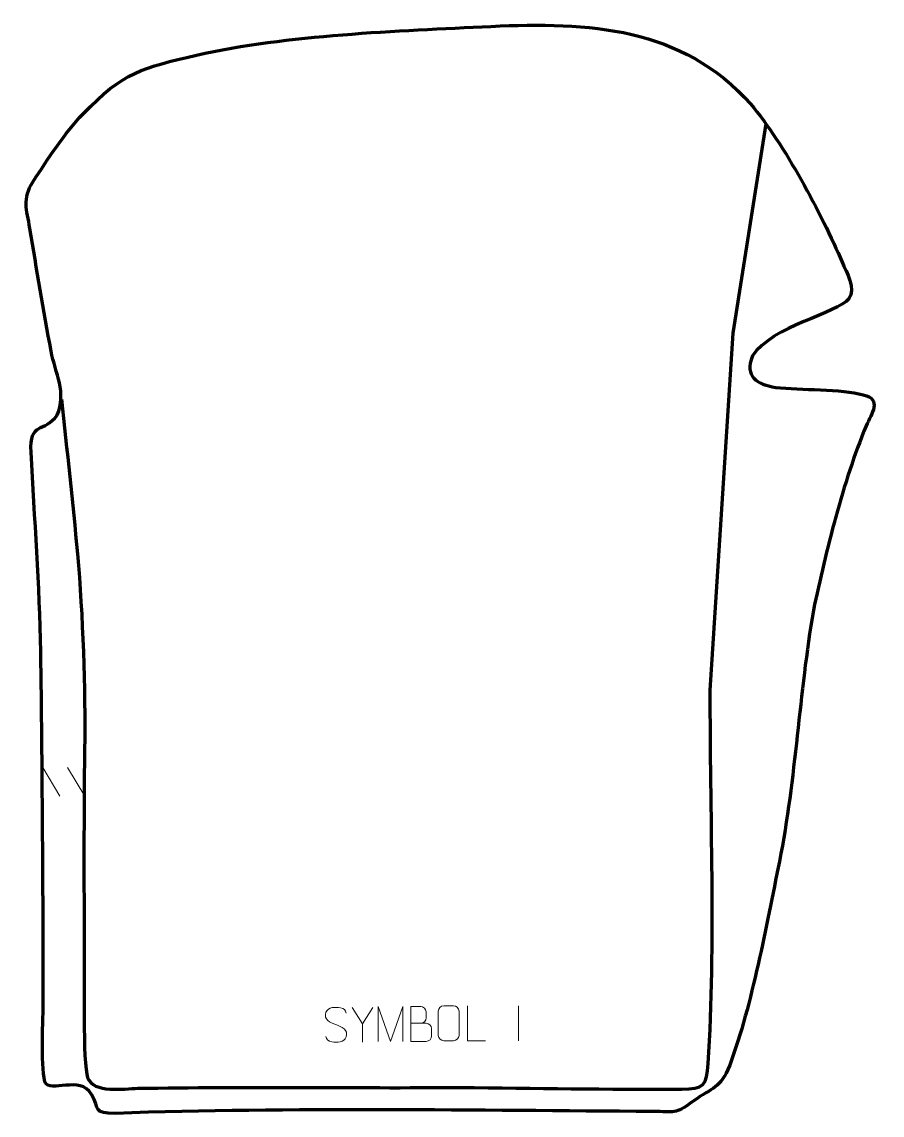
# Model space of a CAD drawing. Header units: millimetres. Extents: x -540 to 76, y 9 to 792.
import ezdxf

# ---------------------------------------------------------------- set-up
doc = ezdxf.new("R2010")
doc.units = ezdxf.units.MM
doc.header["$MEASUREMENT"] = 0
doc.layers.add('layer 1', color=7, linetype='Continuous', plot=False)
doc.layers.add('layer 2', color=7, linetype='Continuous')
doc.layers.add('layer 3', color=7, linetype='Continuous')

msp = doc.modelspace()

# ---------------------------------------------------------------- linework, layer by layer
at = {"layer": 'layer 1', "color": 250, "lineweight": 9}
for points in [[(-524.7176, 257.6469), (-524.7176, 257.6469), (-512.3533, 237.1026), (-512.3533, 237.1026)], [(-506.9877, 257.6469), (-506.9877, 257.6469), (-494.6234, 237.1026), (-494.6234, 237.1026)], [(-184.0461, 87.0423), (-184.0461, 87.0423), (-184.0461, 62.0682), (-184.0461, 62.0682)], [(-295.7339, 74.0672), (-295.7339, 74.0672), (-303.0548, 85.9659), (-303.0548, 85.9659)]]:
    msp.add_open_spline(points, degree=3, dxfattribs=at)
for points, knots in [([(-314.7277, 73.663), (-318.976, 75.1334), (-323.8841, 76.9292), (-321.879, 82.4495), (-321.879, 82.4495), (-320.3755, 86.5894), (-315.1619, 86.2009), (-311.5583, 85.5998), (-311.5583, 85.5998), (-308.6977, 85.1226), (-307.833, 83.9094), (-307.5224, 81.8253)], [0, 0, 0, 0, 0.25, 0.25, 0.25, 0.25, 0.5, 0.5, 0.5, 0.5, 1, 1, 1, 1]), ([(-284.5764, 61.5883), (-284.5764, 61.5883), (-284.5764, 86.5462), (-284.5764, 86.5462), (-284.5764, 86.5462), (-284.5764, 86.5462), (-275.6513, 61.5883), (-275.6513, 61.5883), (-275.6513, 61.5883), (-275.6513, 61.5883), (-266.8914, 86.5457), (-266.8914, 86.5457), (-266.8914, 86.5457), (-266.8914, 86.5457), (-266.8914, 61.5883), (-266.8914, 61.5883)], [0, 0, 0, 0, 0.2, 0.2, 0.2, 0.2, 0.4, 0.4, 0.4, 0.4, 0.6, 0.6, 0.6, 0.6, 1, 1, 1, 1]), ([(-261.1161, 74.5552), (-257.4775, 74.5556), (-253.8904, 74.5556), (-250.251, 74.5552), (-250.251, 74.5552), (-248.2756, 74.5379), (-246.352, 72.8018), (-246.352, 70.7522), (-246.352, 70.7522), (-246.3524, 69.6236), (-246.3524, 66.5742), (-246.352, 65.4453), (-246.352, 65.4453), (-246.3344, 63.5874), (-247.8765, 61.5735), (-250.198, 61.5904), (-250.198, 61.5904), (-253.8378, 61.5908), (-257.4772, 61.5908), (-261.1161, 61.5904), (-261.1161, 61.5904), (-261.1161, 69.9087), (-261.1161, 78.2265), (-261.1161, 86.544), (-261.1161, 86.544), (-258.7424, 86.544), (-256.3683, 86.544), (-253.9941, 86.544), (-253.9941, 86.544), (-252.3133, 86.5616), (-250.2165, 84.6511), (-250.1988, 82.6887), (-250.1988, 82.6887), (-250.1992, 80.6226), (-250.1992, 80.4766), (-250.1988, 78.4101), (-250.1988, 78.4101), (-250.1815, 76.344), (-252.036, 74.5379), (-254.046, 74.5552)], [0, 0, 0, 0, 0.09090909, 0.09090909, 0.09090909, 0.09090909, 0.18181818, 0.18181818, 0.18181818, 0.18181818, 0.27272727, 0.27272727, 0.27272727, 0.27272727, 0.36363636, 0.36363636, 0.36363636, 0.36363636, 0.45454545, 0.45454545, 0.45454545, 0.45454545, 0.54545455, 0.54545455, 0.54545455, 0.54545455, 0.63636364, 0.63636364, 0.63636364, 0.63636364, 0.72727273, 0.72727273, 0.72727273, 0.72727273, 0.81818182, 0.81818182, 0.81818182, 0.81818182, 1, 1, 1, 1]), ([(-237.5656, 87.0317), (-235.2399, 87.0317), (-232.9138, 87.0317), (-230.5877, 87.0317), (-230.5877, 87.0317), (-228.6411, 87.0673), (-226.6497, 85.5757), (-226.623, 83.1381), (-226.623, 83.1381), (-226.6234, 77.3912), (-226.6234, 71.6439), (-226.623, 65.8962), (-226.623, 65.8962), (-226.7628, 63.5728), (-228.44, 62.0932), (-230.5877, 62.0824), (-230.5877, 62.0824), (-232.9196, 62.0828), (-235.2515, 62.0828), (-237.583, 62.0824), (-237.583, 62.0824), (-239.508, 61.977), (-241.4801, 63.8615), (-241.4689, 65.8788), (-241.4689, 65.8788), (-241.4686, 71.6489), (-241.4686, 77.4186), (-241.4689, 83.1879), (-241.4689, 83.1879), (-241.4647, 85.326), (-239.718, 87.0452), (-237.5656, 87.0317)], [0, 0, 0, 0, 0.11111111, 0.11111111, 0.11111111, 0.11111111, 0.22222222, 0.22222222, 0.22222222, 0.22222222, 0.33333333, 0.33333333, 0.33333333, 0.33333333, 0.44444444, 0.44444444, 0.44444444, 0.44444444, 0.55555556, 0.55555556, 0.55555556, 0.55555556, 0.66666667, 0.66666667, 0.66666667, 0.66666667, 0.77777778, 0.77777778, 0.77777778, 0.77777778, 1, 1, 1, 1]), ([(-207.5715, 62.0784), (-207.5715, 62.0784), (-220.5206, 62.0784), (-220.5206, 62.0784), (-220.5206, 62.0784), (-220.5206, 62.0784), (-220.5206, 87.032), (-220.5206, 87.032)], [0, 0, 0, 0, 0.33333333, 0.33333333, 0.33333333, 0.33333333, 1, 1, 1, 1]), ([(-288.4115, 85.9659), (-288.4115, 85.9659), (-295.7339, 74.0672), (-295.7339, 74.0672), (-295.7339, 74.0672), (-295.7339, 74.0672), (-295.7332, 61.0123), (-295.7332, 61.0123)], [0, 0, 0, 0, 0.33333333, 0.33333333, 0.33333333, 0.33333333, 1, 1, 1, 1]), ([(-314.7277, 73.6629), (-310.7091, 72.0162), (-305.6796, 70.1279), (-307.5136, 64.7676), (-307.5136, 64.7676), (-308.9734, 60.5012), (-313.8842, 60.7579), (-317.6103, 61.3126), (-317.6103, 61.3126), (-320.3603, 61.7224), (-321.5812, 62.9359), (-321.9592, 65.0481)], [0, 0, 0, 0, 0.25, 0.25, 0.25, 0.25, 0.5, 0.5, 0.5, 0.5, 1, 1, 1, 1])]:
    msp.add_open_spline(points, degree=3, knots=knots, dxfattribs=at)
at = {"layer": 'layer 2', "color": 140, "lineweight": 158}
msp.add_open_spline([(-511.2074, 521.6182), (-507.4288, 484.8188), (-503.1556, 447.6484), (-499.8605, 410.8523), (-499.8605, 410.8523), (-495.892, 366.5362), (-494.1527, 314.61), (-494.7148, 270.4408), (-494.7148, 270.4408), (-495.3167, 223.155), (-495.2149, 175.2335), (-494.9976, 127.9252), (-494.9976, 127.9252), (-494.9117, 109.2223), (-496.0913, 45.2033), (-492.5848, 35.6868), (-492.5848, 35.6868), (-488.3496, 24.1931), (-466.6123, 27.8094), (-456.5464, 27.9754), (-456.5464, 27.9754), (-379.9049, 29.239), (-302.3946, 28.0982), (-225.5888, 28.5666), (-225.5888, 28.5666), (-172.7587, 28.1407), (-119.8322, 27.1454), (-67.0085, 27.3696), (-67.0085, 27.3696), (-51.5885, 27.435), (-49.1847, 29.9572), (-48.1685, 45.8715), (-48.1685, 45.8715), (-42.7298, 131.049), (-46.9988, 226.919), (-46.7298, 313.1257), (-46.7298, 313.1257), (-46.7298, 313.1257), (-30.3256, 568.7133), (-30.3256, 568.7133), (-30.3256, 568.7133), (-30.3256, 568.7133), (-6.8282, 718.6206), (-6.8282, 718.6206)], degree=3, knots=[0, 0, 0, 0, 0.08333333, 0.08333333, 0.08333333, 0.08333333, 0.16666667, 0.16666667, 0.16666667, 0.16666667, 0.25, 0.25, 0.25, 0.25, 0.33333333, 0.33333333, 0.33333333, 0.33333333, 0.41666667, 0.41666667, 0.41666667, 0.41666667, 0.5, 0.5, 0.5, 0.5, 0.58333333, 0.58333333, 0.58333333, 0.58333333, 0.66666667, 0.66666667, 0.66666667, 0.66666667, 0.75, 0.75, 0.75, 0.75, 0.83333333, 0.83333333, 0.83333333, 0.83333333, 1, 1, 1, 1], dxfattribs=at)
at = {"layer": 'layer 3', "color": 242, "lineweight": 158}
msp.add_open_spline([(-514.2861, 510.0055), (-523.697, 497.5074), (-534.2517, 505.6348), (-533.0662, 483.6403), (-533.0662, 483.6403), (-530.4957, 435.9509), (-526.9725, 388.4135), (-526.0222, 340.6404), (-526.0222, 340.6404), (-525.0333, 257.9269), (-524.2984, 174.963), (-524.3179, 92.2489), (-524.3179, 92.2489), (-524.3358, 76.3796), (-526.1021, 46.7757), (-523.2345, 32.6344), (-523.2345, 32.6344), (-519.4318, 23.9339), (-497.8657, 37.7409), (-489.7936, 23.6216), (-489.7936, 23.6216), (-483.6863, 12.9389), (-488.5208, 9.7914), (-472.6902, 10.0563), (-472.6902, 10.0563), (-346.5407, 14.3947), (-214.3909, 12.1164), (-87.9872, 11.413), (-87.9872, 11.413), (-71.6664, 11.3182), (-72.85, 8.7774), (-59.0175, 18.7263), (-59.0175, 18.7263), (-44.9006, 28.983), (-39.9653, 27.132), (-32.7706, 44.6345), (-32.7706, 44.6345), (-16.5142, 89.4116), (-6.7479, 143.5003), (2.7246, 190.4473), (2.7246, 190.4473), (14.6249, 250.5388), (16.7297, 310.4345), (27.1037, 370.3642), (27.1037, 370.3642), (36.3108, 413.7515), (48.0871, 461.426), (64.7913, 502.4522), (64.7913, 502.4522), (68.83, 511.5745), (76.2839, 521.1587), (62.7844, 524.7366), (62.7844, 524.7366), (47.0593, 528.9045), (18.0333, 527.9808), (0.1469, 529.9655), (0.1469, 529.9655), (-13.4758, 532.289), (-22.4922, 537.4695), (-16.5692, 552.4869), (-16.5692, 552.4869), (-2.5309, 574.1072), (44.5987, 582.9673), (52.3581, 593.3592), (52.3581, 593.3592), (57.7159, 600.5348), (50.7924, 612.3844), (47.6572, 619.6813), (47.6572, 619.6813), (32.9062, 654.0131), (6.0893, 704.5547), (-17.8222, 732.8476), (-17.8222, 732.8476), (-67.0911, 788.3652), (-133.7704, 791.7346), (-203.8539, 788.4993), (-203.8539, 788.4993), (-270.8678, 785.2983), (-349.3261, 782.5697), (-414.6015, 767.9606), (-414.6015, 767.9606), (-452.9717, 758.8559), (-466.8956, 756.0893), (-495.782, 725.8818), (-495.782, 725.8818), (-509.0908, 711.9199), (-520.9432, 693.7465), (-531.5294, 677.4179), (-531.5294, 677.4179), (-539.6167, 664.7378), (-536.136, 657.6047), (-533.8649, 643.8654), (-533.8649, 643.8654), (-529.0029, 614.4523), (-524.1556, 585.2094), (-518.6944, 555.8872), (-518.6944, 555.8872), (-515.7867, 540.2752), (-507.2883, 526.0427), (-514.2861, 510.0055)], degree=3, knots=[0, 0, 0, 0, 0.03846154, 0.03846154, 0.03846154, 0.03846154, 0.07692308, 0.07692308, 0.07692308, 0.07692308, 0.11538462, 0.11538462, 0.11538462, 0.11538462, 0.15384615, 0.15384615, 0.15384615, 0.15384615, 0.19230769, 0.19230769, 0.19230769, 0.19230769, 0.23076923, 0.23076923, 0.23076923, 0.23076923, 0.26923077, 0.26923077, 0.26923077, 0.26923077, 0.30769231, 0.30769231, 0.30769231, 0.30769231, 0.34615385, 0.34615385, 0.34615385, 0.34615385, 0.38461538, 0.38461538, 0.38461538, 0.38461538, 0.42307692, 0.42307692, 0.42307692, 0.42307692, 0.46153846, 0.46153846, 0.46153846, 0.46153846, 0.5, 0.5, 0.5, 0.5, 0.53846154, 0.53846154, 0.53846154, 0.53846154, 0.57692308, 0.57692308, 0.57692308, 0.57692308, 0.61538462, 0.61538462, 0.61538462, 0.61538462, 0.65384615, 0.65384615, 0.65384615, 0.65384615, 0.69230769, 0.69230769, 0.69230769, 0.69230769, 0.73076923, 0.73076923, 0.73076923, 0.73076923, 0.76923077, 0.76923077, 0.76923077, 0.76923077, 0.80769231, 0.80769231, 0.80769231, 0.80769231, 0.84615385, 0.84615385, 0.84615385, 0.84615385, 0.88461538, 0.88461538, 0.88461538, 0.88461538, 0.92307692, 0.92307692, 0.92307692, 0.92307692, 1, 1, 1, 1], dxfattribs=at)

doc.saveas('drawing.dxf')
